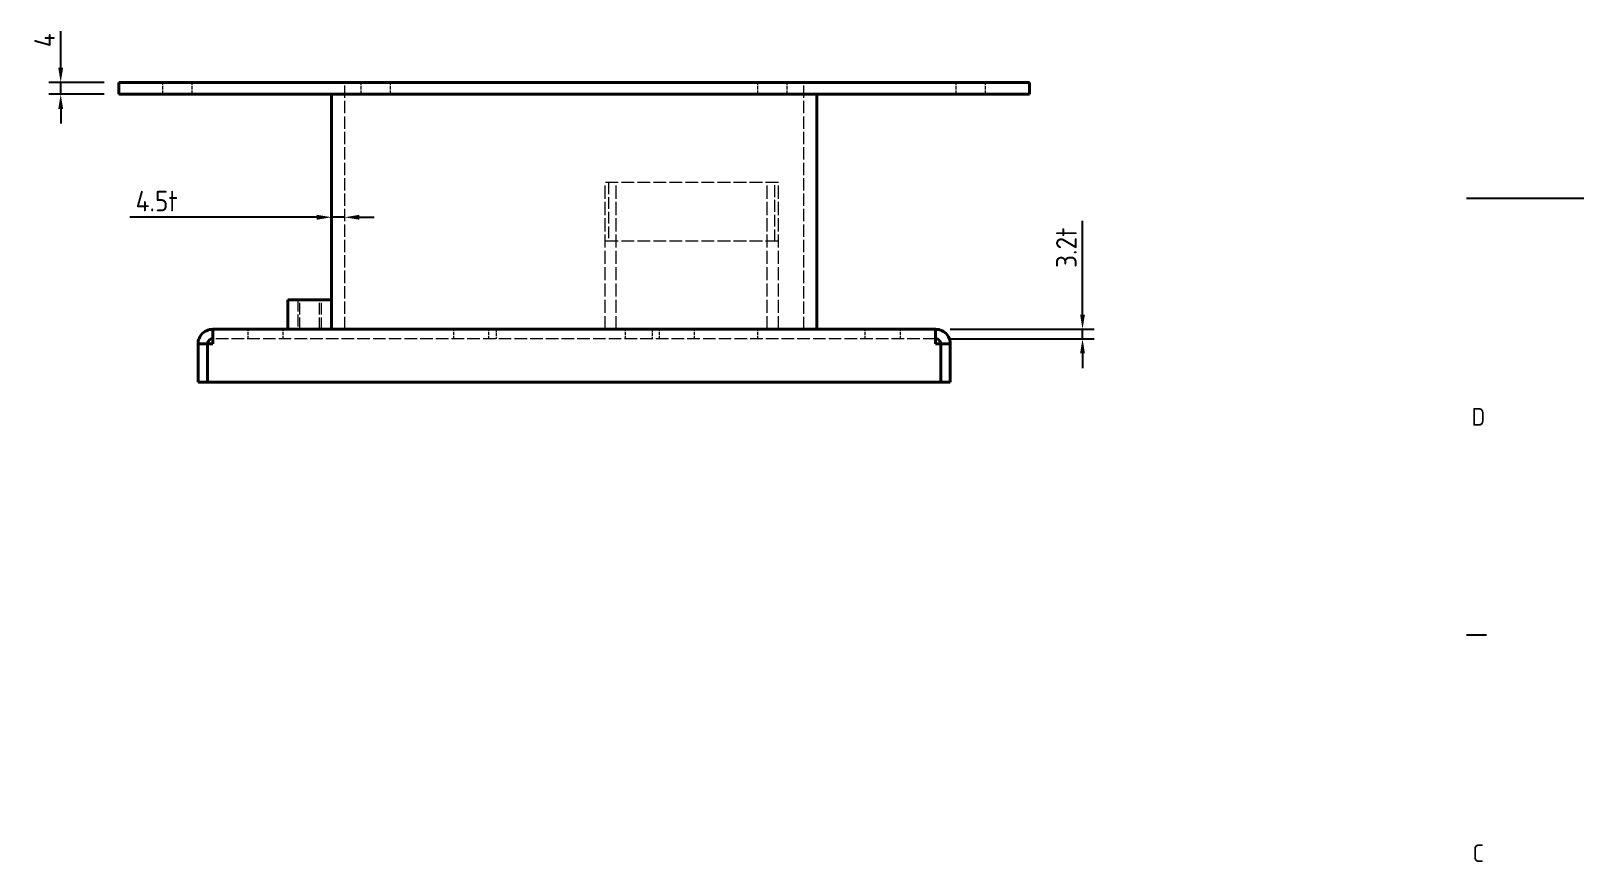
# Model space of a CAD drawing. Header units: millimetres. Extents: x 0 to 1682, y 0 to 1188.
# Drawn here: x 1154 to 1682, y 368 to 651 of the extents above; entities that cross this region are included whole.
import ezdxf

# ---------------------------------------------------------------- set-up
doc = ezdxf.new("R2010")
doc.units = ezdxf.units.MM
doc.header["$LTSCALE"] = 2
doc.linetypes.add('DASHED', pattern=[0.2067, 0.1654, -0.0413])
doc.layers.get('0').update_dxf_attribs({"color": 3, "lineweight": 25})
for name, color, linetype, lineweight in [('가려진 것(ISO)', 2, 'DASHED', 18), ('가시적인 것(ISO)', 3, 'Continuous', 40), ('경계(ISO)', 7, 'Continuous', 25), ('치수(ISO)', 2, 'Continuous', 25)]:
    doc.layers.add(name, color=color, linetype=linetype, lineweight=lineweight)
doc.styles.add('문자 텍스트_PSTEK_POSCO', font='isocp.shx')
doc.styles.add('치수 텍스트_PSTEK_POSCO', font='isocp.shx')
doc.dimstyles.new('치수_PSTEK_POSCO', dxfattribs={"dimscale": 2, "dimtxt": 3.5, "dimasz": 2.5, "dimexe": 2, "dimexo": 2.5, "dimgap": 1, "dimtad": 1, "dimrnd": 1e-08, "dimdsep": 46, "dimtxsty": '치수 텍스트_PSTEK_POSCO', "dimcen": 0.09, "dimdle": 10, "dimclrd": 7, "dimclre": 7, "dimclrt": 2, "dimadec": 1, "dimazin": 2, "dimtfac": 1, "dimtmove": 0, "dimatfit": 3, "dimfxl": 0, "dimtolj": 1, "dimlwd": -1, "dimlwe": -1, "dimarcsym": 0})

# ---------------------------------------------------------------- blocks, each defined once
blk = doc.blocks.new('경계 Default Border')
at = {"layer": '경계(ISO)'}
blk.add_line((820.9999847412109, 222.7499961853027), (824.4000244140625, 222.7499961853027), dxfattribs=at)
at = {"layer": '경계(ISO)', "flags": 128}
blk.add_lwpolyline([(840.9999847412109, 297.0000076293945), (820.9999847412109, 297.0000076293945)], dxfattribs=at)
at = {"layer": '경계(ISO)', "color": 2, "char_height": 3.00000011920929, "attachment_point": 7, "style": '문자 텍스트_PSTEK_POSCO'}
for s, insert in [('D', (821.878270202895, 258.3463944559917)), ('C', (822.0445395201643, 184.0963944559917))]:
    blk.add_mtext(s, dxfattribs=dict(at, insert=insert))
blk = doc.blocks.new('*D59')
at = {"layer": 'Defpoints', "color": 0}
for p in [(1255.761096067642, 587.6228353829351), (1255.761096067642, 586.5839638218495), (1260.261096067642, 586.5839638218496)]:
    blk.add_point(p, dxfattribs=at)
at = {"layer": '치수(ISO)', "color": 7}
for p, q in [((1250.761096067642, 587.6228353829351), (1187.111944199702, 587.6228353829351)), ((1260.261096067642, 587.6228353829351), (1255.761096067642, 587.6228353829351)), ((1265.261096067642, 587.6228353829351), (1270.261096067642, 587.6228353829351))]:
    blk.add_line(p, q, dxfattribs=at)
for points in [[(1250.761096067642, 588.4561687162685), (1250.761096067642, 586.7895020496018), (1255.761096067642, 587.6228353829351)], [(1265.261096067642, 588.4561687162685), (1265.261096067642, 586.7895020496018), (1260.261096067642, 587.6228353829351)]]:
    blk.add_solid(points, dxfattribs=at)
at = {"layer": '치수(ISO)', "color": 2, "insert": (1189.111944199702, 593.1228353829351), "char_height": 7, "attachment_point": 4, "style": '치수 텍스트_PSTEK_POSCO'}
blk.add_mtext('\\A1;4.5t', dxfattribs=at)
blk = doc.blocks.new('*D60')
at = {"layer": 'Defpoints', "color": 0}
for p in [(1163.623384595552, 629.4963835514833), (1183.361096067642, 633.4963835514833), (1183.361096067642, 629.4963835514833)]:
    blk.add_point(p, dxfattribs=at)
at = {"layer": '치수(ISO)', "color": 7}
for p, q in [((1163.623384595552, 638.4963835514833), (1163.623384595552, 650.9963835514833)), ((1178.361096067642, 633.4963835514833), (1159.623384595552, 633.4963835514833)), ((1178.361096067642, 629.4963835514833), (1159.623384595552, 629.4963835514833)), ((1163.623384595552, 629.4963835514833), (1163.623384595552, 633.4963835514833)), ((1163.623384595552, 624.4963835514833), (1163.623384595552, 619.4963835514833))]:
    blk.add_line(p, q, dxfattribs=at)
for points in [[(1162.790051262219, 638.4963835514833), (1164.456717928886, 638.4963835514833), (1163.623384595552, 633.4963835514833)], [(1162.790051262219, 624.4963835514833), (1164.456717928886, 624.4963835514833), (1163.623384595552, 629.4963835514833)]]:
    blk.add_solid(points, dxfattribs=at)
at = {"layer": '치수(ISO)', "color": 2, "insert": (1158.123384595552, 645.4963835514834), "char_height": 7, "attachment_point": 4, "rotation": 90, "style": '치수 텍스트_PSTEK_POSCO'}
blk.add_mtext('\\A1;4', dxfattribs=at)
blk = doc.blocks.new('*D61')
at = {"layer": 'Defpoints', "color": 0}
for p in [(1461.361096067752, 549.4963835514825), (1461.361096067752, 546.2963835514824), (1511.361096067752, 549.4963835514825)]:
    blk.add_point(p, dxfattribs=at)
at = {"layer": '치수(ISO)', "color": 7}
for p, q in [((1511.361096067752, 554.4963835514825), (1511.361096067752, 586.3623430441245)), ((1466.361096067752, 549.4963835514825), (1515.361096067752, 549.4963835514825)), ((1466.361096067752, 546.2963835514824), (1515.361096067752, 546.2963835514824)), ((1511.361096067752, 546.2963835514824), (1511.361096067752, 549.4963835514825)), ((1511.361096067752, 541.2963835514824), (1511.361096067752, 536.2963835514824))]:
    blk.add_line(p, q, dxfattribs=at)
for points in [[(1510.527762734419, 554.4963835514825), (1512.194429401085, 554.4963835514825), (1511.361096067752, 549.4963835514825)], [(1510.527762734419, 541.2963835514824), (1512.194429401085, 541.2963835514824), (1511.361096067752, 546.2963835514824)]]:
    blk.add_solid(points, dxfattribs=at)
at = {"layer": '치수(ISO)', "color": 2, "insert": (1505.860407091374, 570.3623430441247), "char_height": 7, "attachment_point": 4, "rotation": 90, "style": '치수 텍스트_PSTEK_POSCO'}
blk.add_mtext('\\A1;3.2t', dxfattribs=at)

msp = doc.modelspace()

# ---------------------------------------------------------------- linework, layer by layer
at = {"layer": '가려진 것(ISO)', "ltscale": 3.809293270111084}
for p, q in [((1198.361096067642, 629.4963835514836), (1198.361096067642, 633.4963835514836)), ((1208.361096067642, 629.4963835514835), (1208.361096067642, 633.4963835514835)), ((1265.861096067676, 629.4963835514833), (1265.861096067676, 633.4963835514833)), ((1275.861096067676, 629.4963835514833), (1275.861096067676, 633.4963835514833)), ((1400.861096067676, 629.4963835514831), (1400.861096067676, 633.496383551483)), ((1410.861096067676, 629.4963835514831), (1410.861096067676, 633.496383551483)), ((1468.361096067642, 629.4963835514831), (1468.361096067642, 633.496383551483)), ((1478.361096067642, 629.496383551483), (1478.361096067642, 633.496383551483))]:
    msp.add_line(p, q, dxfattribs=at)
at = {"layer": '가려진 것(ISO)', "ltscale": 12.69956493377686}
for p, q in [((1260.261096067642, 549.4963835514834), (1260.261096067642, 633.4963835514834)), ((1416.461096067642, 549.4963835514831), (1416.461096067642, 633.4963835514831))]:
    msp.add_line(p, q, dxfattribs=at)
at = {"layer": '가려진 것(ISO)', "ltscale": 13.18719673156738}
for p, q in [((1407.861096067556, 599.4963835514834), (1348.861096067556, 599.4963835514835)), ((1407.861096067556, 579.4963835514834), (1348.861096067556, 579.4963835514835))]:
    msp.add_line(p, q, dxfattribs=at)
at = {"layer": '가려진 것(ISO)', "ltscale": 13.43869304656982}
for p, q in [((1348.861096067556, 549.4963835514835), (1348.861096067556, 599.4963835514835)), ((1352.661096067555, 549.4963835514835), (1352.661096067555, 599.4963835514835)), ((1404.061096067556, 549.4963835514833), (1404.061096067556, 599.4963835514834)), ((1407.861096067556, 549.4963835514833), (1407.861096067556, 599.4963835514834))]:
    msp.add_line(p, q, dxfattribs=at)
at = {"layer": '가려진 것(ISO)', "ltscale": 12.09482383728027}
for p, q in [((1350.076640067556, 599.4963835514835), (1350.076640067556, 579.4963835514835)), ((1406.645552067555, 579.4963835514834), (1406.645552067555, 599.4963835514834)), ((1244.361096067571, 559.4963835514836), (1244.361096067571, 549.4963835514836)), ((1245.037596067571, 549.4963835514836), (1245.037596067571, 559.4963835514836)), ((1251.684596067571, 549.4963835514836), (1251.684596067571, 559.4963835514836)), ((1252.361096067571, 549.4963835514836), (1252.361096067571, 559.4963835514836)), ((1255.861096067571, 549.4963835514834), (1255.861096067572, 559.4963835514836))]:
    msp.add_line(p, q, dxfattribs=at)
at = {"layer": '가려진 것(ISO)', "ltscale": 1.167583584785461}
msp.add_line((1255.861096067572, 559.4963835514836), (1255.761096067572, 559.4963835514836), dxfattribs=at)
at = {"layer": '가려진 것(ISO)', "ltscale": 12.93620204925537}
msp.add_line((1461.361096067752, 546.2963835514824), (1215.361096067752, 546.2963835514829), dxfattribs=at)
at = {"layer": '가려진 것(ISO)', "ltscale": 3.047414541244507}
for p, q in [((1227.361096067747, 546.2963835514832), (1227.361096067747, 549.4963835514832)), ((1239.361096067747, 546.2963835514831), (1239.361096067747, 549.4963835514832)), ((1297.361096067747, 546.2963835514831), (1297.361096067747, 549.4963835514831)), ((1309.361096067747, 546.2963835514829), (1309.361096067747, 549.4963835514831)), ((1311.861096067641, 549.4963835514834), (1311.861096067641, 546.2963835514834)), ((1355.861096067556, 546.2963835514834), (1355.861096067556, 549.4963835514835)), ((1364.861096067641, 549.4963835514832), (1364.861096067641, 546.2963835514831)), ((1367.361096067747, 546.2963835514829), (1367.361096067747, 549.496383551483)), ((1379.361096067747, 546.2963835514828), (1379.361096067747, 549.4963835514828)), ((1400.861096067556, 546.2963835514832), (1400.861096067556, 549.4963835514834)), ((1437.361096067747, 546.2963835514828), (1437.361096067747, 549.4963835514828)), ((1449.361096067747, 546.2963835514827), (1449.361096067747, 549.4963835514827))]:
    msp.add_line(p, q, dxfattribs=at)
at = {"layer": '가시적인 것(ISO)'}
for p, q in [((1493.361096067642, 633.496383551483), (1183.361096067642, 633.4963835514836)), ((1183.361096067642, 629.4963835514836), (1183.361096067642, 633.4963835514836)), ((1183.361096067642, 629.4963835514836), (1493.361096067642, 629.496383551483)), ((1255.761096067642, 549.4963835514834), (1255.761096067642, 629.4963835514834)), ((1420.961096067641, 549.4963835514831), (1420.961096067642, 629.4963835514831)), ((1493.361096067642, 629.496383551483), (1493.361096067642, 633.496383551483)), ((1255.761096067572, 559.4963835514836), (1240.861096067572, 559.4963835514836)), ((1240.861096067571, 549.4963835514836), (1240.861096067572, 559.4963835514836)), ((1213.561096067753, 544.4963835514844), (1210.361096067753, 544.4963835514844)), ((1210.361096067753, 544.4963835514844), (1210.361096067753, 531.4963835514836)), ((1213.561096067753, 531.4963835514836), (1213.561096067753, 544.4963835514844)), ((1215.361096067754, 544.4963835514835), (1213.631806745873, 544.4963835514834)), ((1213.631806745873, 544.4963835514834), (1213.631806745873, 531.4963835514824)), ((1215.361096067752, 549.4963835514828), (1461.361096067752, 549.4963835514825)), ((1463.090385389635, 544.4963835514834), (1461.361096067754, 544.4963835514836)), ((1463.090385389635, 544.4963835514834), (1463.090385389635, 531.4963835514823)), ((1463.161096067752, 531.496383551483), (1463.161096067752, 544.4963835514839)), ((1463.161096067752, 544.4963835514839), (1466.361096067752, 544.496383551484)), ((1466.361096067752, 544.496383551484), (1466.361096067752, 531.4963835514832)), ((1210.361096067753, 531.4963835514836), (1213.561096067753, 531.4963835514836)), ((1463.090385389635, 531.4963835514823), (1213.631806745873, 531.4963835514824)), ((1466.361096067752, 531.4963835514832), (1463.161096067752, 531.496383551483))]:
    msp.add_line(p, q, dxfattribs=at)
for points in [[(1210.696334544505, 546.296383532383), (1210.475399843494, 545.7238236971796), (1210.361096067752, 545.1101633670543), (1210.361096067752, 544.4963835514844)], [(1215.361096067754, 546.2963835323836), (1215.361096067752, 545.7238236971798), (1215.361096067757, 545.1101633670539), (1215.361096067754, 544.4963835514835)], [(1461.361096067754, 546.2963835323831), (1461.361096067754, 545.7238236971793), (1461.361096067753, 545.1101633670537), (1461.361096067754, 544.4963835514836)]]:
    msp.add_open_spline(points, degree=3, dxfattribs=at)
for points, knots in [([(1215.361096067752, 549.496383551484), (1213.855632853328, 549.4963835514842), (1212.366234971859, 548.7739092973206), (1211.434294613964, 547.5915782695149), (1211.125548415897, 547.1998791585165), (1210.87586369598, 546.7616394695981), (1210.696334544505, 546.296383532383)], [0, 0, 0, 0, 0.5750445893250118, 0.5750445893250118, 0.5750445893250118, 0.7655533801169342, 0.7655533801169342, 0.7655533801169342, 0.7655533801169342]), ([(1213.561096067752, 544.4963835514844), (1213.561096067752, 545.1960596264202), (1214.009244026583, 545.8755291814397), (1214.652409053524, 546.1510021528134), (1214.875600300321, 546.2465968343716), (1215.118294346611, 546.296383551484), (1215.361096067752, 546.296383551484)], [-1, -1, -1, -1, -0.2576206274058226, -0.2576206274058226, -0.2576206274058226, 0, 0, 0, 0]), ([(1215.361096067752, 549.4963835514834), (1215.361096067739, 549.2073938496994), (1215.361096067753, 548.7739092970237), (1215.361096067753, 547.5915782688239), (1215.361096067753, 547.1998791580016), (1215.361096067755, 546.7616394693249), (1215.361096067754, 546.2963835323836)], [0, 0, 0, 0, 0.5750445894369115, 0.5750445894369115, 0.5750445894369115, 0.7655533801167205, 0.7655533801167205, 0.7655533801167205, 0.7655533801167205]), ([(1461.361096067752, 549.4963835514834), (1461.361096067761, 549.2073938497093), (1461.361096067753, 548.7739092970482), (1461.361096067753, 547.5915782688808), (1461.361096067753, 547.1998791580438), (1461.361096067754, 546.7616394693471), (1461.361096067754, 546.2963835323831)], [0, 0, 0, 0, 0.5750445894277108, 0.5750445894277108, 0.5750445894277108, 0.7655533801168054, 0.7655533801168054, 0.7655533801168054, 0.7655533801168054]), ([(1461.361096067752, 549.4963835514835), (1462.866559282168, 549.4963835514836), (1464.355957163628, 548.7739092973292), (1465.287897521524, 547.5915782695354), (1465.976597328238, 546.7178408641167), (1466.361096067752, 545.6089142150593), (1466.361096067752, 544.496383551484)], [0, 0, 0, 0, 0.5750445893216145, 0.5750445893216145, 0.5750445893216145, 1, 1, 1, 1]), ([(1463.161096067752, 544.4963835514839), (1463.161096067752, 545.1960596264153), (1462.712948108927, 545.8755291814315), (1462.069783081992, 546.1510021528079), (1461.846591835191, 546.2465968343694), (1461.603897788898, 546.2963835514835), (1461.361096067752, 546.2963835514835)], [-1, -1, -1, -1, -0.2576206274102082, -0.2576206274102082, -0.2576206274102082, 0, 0, 0, 0])]:
    msp.add_open_spline(points, degree=3, knots=knots, dxfattribs=at)

# ---------------------------------------------------------------- block references
at = {"xscale": 2, "yscale": 2, "zscale": 2}
msp.add_blockref('경계 Default Border', (0, 0), dxfattribs=at)

# ---------------------------------------------------------------- dimensions: what is measured, and where the dimension line sits
at = {"layer": '치수(ISO)', "color": 7}
dim = msp.add_linear_dim(base=(1163.623384595552, 629.4963835514833), p1=(1183.361096067642, 633.4963835514833), p2=(1183.361096067642, 629.4963835514833), angle=270, dimstyle='치수_PSTEK_POSCO', override={"dimdec": 2, "dimtp": 0, "dimtm": -0, "dimtdec": 2, "dimtofl": 1, "dimatfit": 1}, dxfattribs=at)
dim.commit()
dim.dimension.update_dxf_attribs({"geometry": '*D60', "text_midpoint": (1163.623384595552, 647.2463835514834), "dimtype": 160})
dim = msp.add_linear_dim(base=(1255.761096067642, 587.6228353829351), p1=(1260.261096067642, 586.5839638218496), p2=(1255.761096067642, 586.5839638218495), text='<>t', dimstyle='치수_PSTEK_POSCO', override={"dimdec": 2, "dimse1": 1, "dimse2": 1, "dimtp": 0, "dimtm": -0, "dimtdec": 2, "dimtofl": 1, "dimatfit": 1}, dxfattribs=at)
dim.commit()
dim.dimension.update_dxf_attribs({"geometry": '*D59', "text_midpoint": (1196.461944199702, 587.6228353829351), "dimtype": 160})
dim = msp.add_linear_dim(base=(1511.361096067752, 549.4963835514825), p1=(1461.361096067752, 546.2963835514824), p2=(1461.361096067752, 549.4963835514825), angle=90, text='<>t', dimstyle='치수_PSTEK_POSCO', override={"dimdec": 2, "dimtp": 0, "dimtm": -0, "dimtdec": 2, "dimtofl": 1, "dimatfit": 1}, dxfattribs=at)
dim.commit()
dim.dimension.update_dxf_attribs({"geometry": '*D61', "text_midpoint": (1511.361096067752, 577.3623430441247), "dimtype": 160})

doc.saveas('drawing.dxf')
